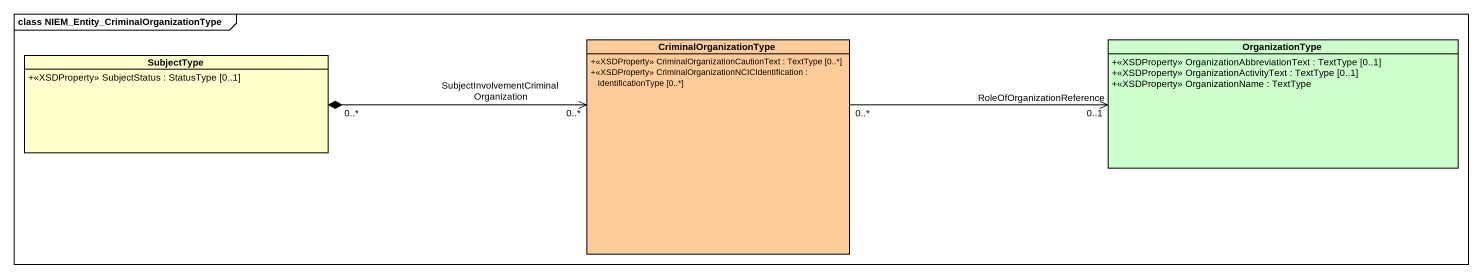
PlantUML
@startuml
mainframe class NIEM_Entity_CriminalOrganizationType
hide circle
hide empty members
skinparam classAttributeIconSize 0
class CriminalOrganizationType #FFCC99 {
  +<<XSDProperty>> CriminalOrganizationCautionText : TextType [0..*]
  +<<XSDProperty>> CriminalOrganizationNCICIdentification : IdentificationType [0..*]
}
class OrganizationType #CCFFCC {
  +<<XSDProperty>> OrganizationAbbreviationText : TextType [0..1]
  +<<XSDProperty>> OrganizationActivityText : TextType [0..1]
  +<<XSDProperty>> OrganizationName : TextType
}
class SubjectType {
  +<<XSDProperty>> SubjectStatus : StatusType [0..1]
}
CriminalOrganizationType "0..*" -right-> "RoleOfOrganizationReference\n0..1" OrganizationType
SubjectType "0..*" *-right-> "SubjectInvolvementCriminalOrganization\n0..*" CriminalOrganizationType
@enduml
